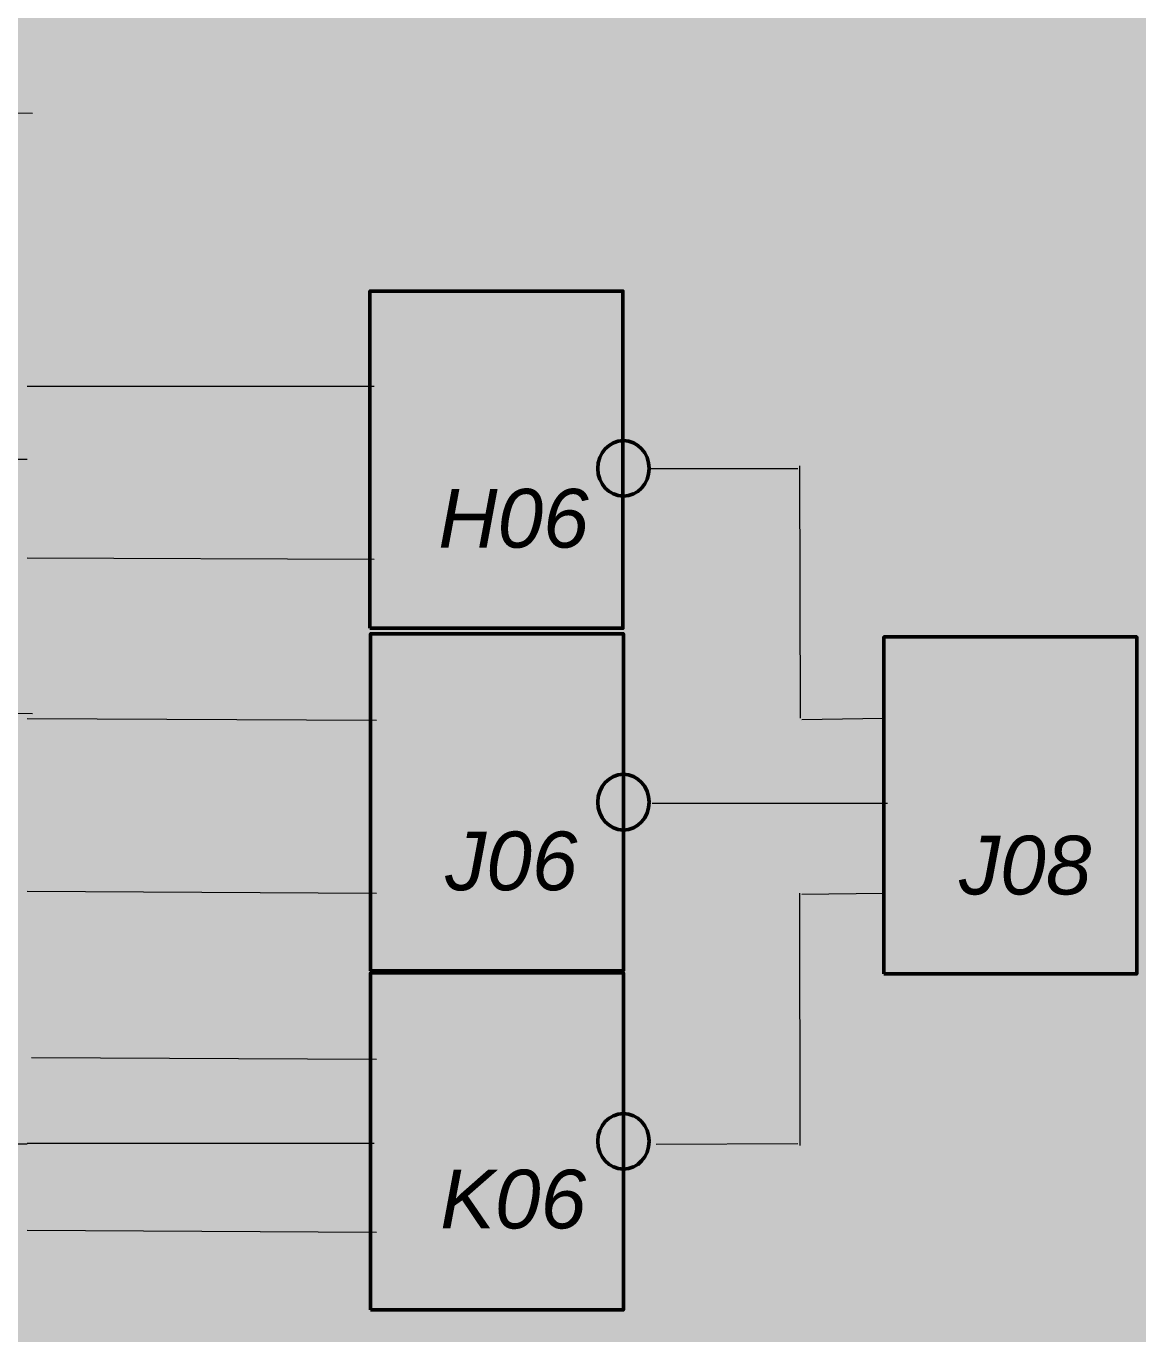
# Model space of a CAD drawing. Header units: millimetres. Extents: x 0 to 209, y 3 to 297.
# Drawn here: x 82.6 to 148, y 66.8 to 143.8 of the extents above; entities that cross this region are included whole.
import ezdxf

# ---------------------------------------------------------------- set-up
doc = ezdxf.new("R2010")
doc.units = ezdxf.units.MM
doc.header["$MEASUREMENT"] = 0
doc.layers.get('0').update_dxf_attribs({"linetype": 'CONTINUOUS'})
doc.styles.add('Arial$201', font='ariali.ttf', dxfattribs={"oblique": 15, "height": 6.046377})

msp = doc.modelspace()

# ---------------------------------------------------------------- hatches: boundary and pattern name
at = {"true_color": 0xffffff}
for points in [[(-0.131, 297.01), (-0.131, 2.547), (208.442, 2.547), (208.442, 297.01)], [(-0.131, 297.01), (-0.131, 2.547), (208.442, 2.547), (208.442, 297.01)], [(102.786, 128.183), (102.786, 108.351), (117.664, 108.351), (117.664, 128.183)], [(102.818, 108.023), (102.818, 88.191), (117.697, 88.191), (117.697, 108.023)], [(133.018, 107.842), (133.018, 88.01), (147.896, 88.01), (147.896, 107.842)], [(102.818, 88.076), (102.818, 68.244), (117.697, 68.244), (117.697, 88.076)]]:
    msp.add_hatch(color=0, dxfattribs=at).paths.add_polyline_path(points)
at = {"true_color": 0x000007}
h = msp.add_hatch(color=0, dxfattribs=at)
h.paths.add_polyline_path([(85.349, 123.721), (85.513, 124.459), (84.331, 124.459), (84.397, 124.804), (86.021, 126.608), (86.316, 126.608), (85.923, 124.771), (86.333, 124.771), (86.267, 124.459), (85.857, 124.459), (85.709, 123.721)])
h.paths.add_polyline_path([(85.578, 124.771), (85.824, 125.968), (84.742, 124.771)])
for points in [[(110.184, 122.704), (110.643, 124.886), (110.643, 124.886), (110.618, 124.867), (110.592, 124.849), (110.565, 124.831), (110.538, 124.813), (110.509, 124.796), (110.48, 124.778), (110.45, 124.761), (110.419, 124.744), (110.387, 124.728), (110.354, 124.711), (110.321, 124.695), (110.286, 124.679), (110.251, 124.663), (110.215, 124.647), (110.178, 124.632), (110.14, 124.617), (110.101, 124.603), (110.062, 124.588), (110.021, 124.574), (109.98, 124.56), (109.938, 124.547), (109.895, 124.534), (109.851, 124.521), (109.806, 124.509), (109.806, 124.509), (109.872, 124.837), (109.872, 124.837), (109.895, 124.845), (109.917, 124.854), (109.94, 124.863), (109.962, 124.872), (109.985, 124.882), (110.007, 124.892), (110.03, 124.902), (110.052, 124.913), (110.074, 124.923), (110.096, 124.935), (110.119, 124.946), (110.141, 124.958), (110.163, 124.97), (110.185, 124.982), (110.206, 124.994), (110.228, 125.007), (110.25, 125.02), (110.271, 125.033), (110.292, 125.046), (110.314, 125.06), (110.335, 125.073), (110.356, 125.087), (110.376, 125.101), (110.397, 125.115), (110.397, 125.115), (110.419, 125.13), (110.441, 125.144), (110.462, 125.158), (110.482, 125.172), (110.502, 125.185), (110.521, 125.199), (110.539, 125.212), (110.557, 125.225), (110.575, 125.238), (110.592, 125.25), (110.608, 125.263), (110.625, 125.275), (110.64, 125.288), (110.656, 125.3), (110.67, 125.312), (110.685, 125.323), (110.699, 125.335), (110.713, 125.346), (110.727, 125.357), (110.74, 125.368), (110.753, 125.379), (110.766, 125.39), (110.778, 125.4), (110.791, 125.411), (110.797, 125.417), (110.803, 125.423), (110.809, 125.43), (110.815, 125.437), (110.821, 125.444), (110.828, 125.451), (110.834, 125.458), (110.84, 125.465), (110.846, 125.473), (110.852, 125.481), (110.858, 125.489), (110.865, 125.497), (110.871, 125.505), (110.877, 125.514), (110.883, 125.522), (110.889, 125.531), (110.895, 125.54), (110.901, 125.549), (110.908, 125.558), (110.914, 125.568), (110.92, 125.578), (110.926, 125.587), (110.932, 125.597), (110.938, 125.608), (111.135, 125.608), (110.545, 122.704), (110.184, 122.704), (110.545, 122.704)], [(110.184, 102.56), (110.643, 104.742), (110.643, 104.742), (110.618, 104.722), (110.592, 104.702), (110.565, 104.683), (110.538, 104.664), (110.509, 104.646), (110.48, 104.628), (110.45, 104.61), (110.419, 104.593), (110.387, 104.577), (110.354, 104.56), (110.321, 104.544), (110.286, 104.529), (110.251, 104.514), (110.215, 104.499), (110.178, 104.484), (110.14, 104.47), (110.101, 104.456), (110.062, 104.442), (110.021, 104.429), (109.98, 104.416), (109.938, 104.403), (109.895, 104.39), (109.851, 104.377), (109.806, 104.365), (109.806, 104.365), (109.872, 104.693), (109.872, 104.693), (109.895, 104.701), (109.917, 104.71), (109.94, 104.719), (109.962, 104.728), (109.985, 104.738), (110.007, 104.748), (110.03, 104.758), (110.052, 104.768), (110.074, 104.779), (110.096, 104.79), (110.119, 104.801), (110.141, 104.812), (110.163, 104.823), (110.185, 104.835), (110.206, 104.846), (110.228, 104.858), (110.25, 104.87), (110.271, 104.882), (110.292, 104.894), (110.314, 104.906), (110.335, 104.918), (110.356, 104.931), (110.376, 104.943), (110.397, 104.955), (110.397, 104.955), (110.419, 104.97), (110.441, 104.984), (110.462, 104.998), (110.482, 105.013), (110.502, 105.027), (110.521, 105.041), (110.539, 105.055), (110.557, 105.069), (110.575, 105.083), (110.592, 105.096), (110.608, 105.11), (110.625, 105.123), (110.64, 105.137), (110.656, 105.15), (110.67, 105.163), (110.685, 105.175), (110.699, 105.188), (110.713, 105.2), (110.727, 105.212), (110.74, 105.223), (110.753, 105.235), (110.766, 105.246), (110.778, 105.257), (110.791, 105.267), (110.797, 105.273), (110.803, 105.28), (110.809, 105.286), (110.815, 105.293), (110.821, 105.3), (110.828, 105.307), (110.834, 105.314), (110.84, 105.321), (110.846, 105.328), (110.852, 105.336), (110.858, 105.343), (110.865, 105.351), (110.871, 105.359), (110.877, 105.367), (110.883, 105.374), (110.889, 105.382), (110.895, 105.39), (110.901, 105.398), (110.908, 105.407), (110.914, 105.415), (110.92, 105.423), (110.926, 105.431), (110.932, 105.439), (110.938, 105.447), (111.135, 105.447), (110.545, 102.56), (110.184, 102.56), (110.545, 102.56)], [(140.399, 102.298), (140.859, 104.48), (140.859, 104.48), (140.834, 104.461), (140.808, 104.443), (140.781, 104.425), (140.754, 104.407), (140.725, 104.39), (140.696, 104.372), (140.666, 104.355), (140.635, 104.339), (140.604, 104.322), (140.571, 104.306), (140.538, 104.29), (140.504, 104.275), (140.469, 104.259), (140.434, 104.245), (140.397, 104.23), (140.361, 104.216), (140.323, 104.202), (140.284, 104.189), (140.245, 104.176), (140.205, 104.164), (140.165, 104.152), (140.123, 104.14), (140.081, 104.129), (140.039, 104.119), (140.039, 104.119), (140.104, 104.43), (140.104, 104.43), (140.127, 104.441), (140.149, 104.451), (140.171, 104.461), (140.193, 104.472), (140.215, 104.482), (140.237, 104.492), (140.259, 104.503), (140.28, 104.514), (140.302, 104.524), (140.324, 104.535), (140.345, 104.546), (140.367, 104.558), (140.388, 104.569), (140.41, 104.58), (140.431, 104.592), (140.453, 104.604), (140.475, 104.616), (140.496, 104.629), (140.518, 104.641), (140.54, 104.654), (140.562, 104.668), (140.584, 104.681), (140.607, 104.695), (140.629, 104.709), (140.629, 104.709), (140.649, 104.724), (140.669, 104.738), (140.689, 104.752), (140.708, 104.765), (140.727, 104.779), (140.746, 104.792), (140.764, 104.806), (140.782, 104.819), (140.799, 104.832), (140.816, 104.844), (140.832, 104.857), (140.848, 104.869), (140.864, 104.881), (140.879, 104.893), (140.894, 104.905), (140.909, 104.917), (140.922, 104.929), (140.936, 104.94), (140.949, 104.951), (140.961, 104.962), (140.973, 104.973), (140.985, 104.984), (140.996, 104.994), (141.006, 105.005), (141.014, 105.013), (141.022, 105.021), (141.03, 105.028), (141.038, 105.036), (141.045, 105.044), (141.053, 105.051), (141.06, 105.059), (141.067, 105.066), (141.074, 105.074), (141.081, 105.082), (141.088, 105.089), (141.094, 105.097), (141.101, 105.105), (141.108, 105.112), (141.114, 105.12), (141.121, 105.128), (141.127, 105.137), (141.133, 105.145), (141.139, 105.154), (141.146, 105.163), (141.152, 105.172), (141.158, 105.182), (141.164, 105.191), (141.17, 105.201), (141.367, 105.201), (140.76, 102.298), (140.399, 102.298), (140.76, 102.298)], [(110.184, 82.663), (110.643, 84.828), (110.643, 84.828), (110.618, 84.81), (110.592, 84.791), (110.565, 84.773), (110.538, 84.756), (110.509, 84.738), (110.48, 84.721), (110.45, 84.704), (110.419, 84.687), (110.387, 84.671), (110.354, 84.654), (110.321, 84.638), (110.286, 84.623), (110.251, 84.608), (110.215, 84.593), (110.178, 84.578), (110.14, 84.564), (110.101, 84.551), (110.062, 84.537), (110.021, 84.524), (109.98, 84.512), (109.938, 84.5), (109.895, 84.489), (109.851, 84.478), (109.806, 84.467), (109.806, 84.467), (109.872, 84.779), (109.872, 84.779), (109.895, 84.789), (109.917, 84.799), (109.94, 84.81), (109.962, 84.82), (109.985, 84.83), (110.007, 84.841), (110.03, 84.851), (110.052, 84.862), (110.074, 84.873), (110.096, 84.884), (110.119, 84.895), (110.141, 84.906), (110.163, 84.917), (110.185, 84.929), (110.206, 84.941), (110.228, 84.953), (110.25, 84.965), (110.271, 84.977), (110.292, 84.99), (110.314, 85.003), (110.335, 85.016), (110.356, 85.03), (110.376, 85.043), (110.397, 85.058), (110.397, 85.058), (110.419, 85.072), (110.441, 85.086), (110.462, 85.1), (110.482, 85.114), (110.502, 85.127), (110.521, 85.141), (110.539, 85.154), (110.557, 85.168), (110.575, 85.181), (110.592, 85.194), (110.608, 85.207), (110.625, 85.22), (110.64, 85.232), (110.656, 85.245), (110.67, 85.258), (110.685, 85.27), (110.699, 85.283), (110.713, 85.295), (110.727, 85.308), (110.74, 85.32), (110.753, 85.332), (110.766, 85.345), (110.778, 85.357), (110.791, 85.369), (110.797, 85.376), (110.803, 85.382), (110.809, 85.388), (110.815, 85.395), (110.821, 85.402), (110.828, 85.409), (110.834, 85.416), (110.84, 85.423), (110.846, 85.431), (110.852, 85.438), (110.858, 85.446), (110.865, 85.453), (110.871, 85.461), (110.877, 85.469), (110.883, 85.477), (110.889, 85.485), (110.895, 85.493), (110.901, 85.501), (110.908, 85.509), (110.914, 85.517), (110.92, 85.525), (110.926, 85.533), (110.932, 85.542), (110.938, 85.55), (111.135, 85.55), (110.545, 82.663), (110.184, 82.663), (110.545, 82.663)], [(83.889, 73.591), (84.348, 75.773), (84.348, 75.773), (84.323, 75.753), (84.297, 75.733), (84.27, 75.714), (84.243, 75.695), (84.214, 75.677), (84.185, 75.659), (84.155, 75.641), (84.124, 75.624), (84.092, 75.608), (84.059, 75.591), (84.026, 75.575), (83.991, 75.56), (83.956, 75.545), (83.92, 75.53), (83.883, 75.515), (83.845, 75.501), (83.806, 75.487), (83.767, 75.473), (83.726, 75.46), (83.685, 75.447), (83.643, 75.434), (83.6, 75.421), (83.556, 75.408), (83.511, 75.396), (83.511, 75.396), (83.593, 75.724), (83.593, 75.724), (83.614, 75.732), (83.635, 75.741), (83.656, 75.75), (83.677, 75.759), (83.698, 75.769), (83.719, 75.779), (83.741, 75.789), (83.762, 75.8), (83.784, 75.811), (83.806, 75.822), (83.828, 75.833), (83.85, 75.845), (83.872, 75.857), (83.894, 75.869), (83.916, 75.881), (83.938, 75.894), (83.961, 75.907), (83.983, 75.92), (84.006, 75.933), (84.028, 75.947), (84.051, 75.961), (84.073, 75.974), (84.096, 75.988), (84.118, 76.003), (84.118, 76.003), (84.139, 76.017), (84.159, 76.031), (84.178, 76.045), (84.197, 76.059), (84.216, 76.072), (84.235, 76.086), (84.253, 76.099), (84.271, 76.112), (84.288, 76.125), (84.305, 76.138), (84.322, 76.15), (84.338, 76.163), (84.353, 76.175), (84.369, 76.187), (84.383, 76.199), (84.398, 76.211), (84.412, 76.222), (84.425, 76.233), (84.438, 76.245), (84.45, 76.256), (84.462, 76.267), (84.474, 76.277), (84.485, 76.288), (84.496, 76.298), (84.502, 76.304), (84.508, 76.311), (84.514, 76.317), (84.52, 76.324), (84.526, 76.331), (84.532, 76.338), (84.539, 76.345), (84.545, 76.352), (84.551, 76.359), (84.557, 76.367), (84.563, 76.374), (84.569, 76.382), (84.575, 76.39), (84.582, 76.398), (84.588, 76.406), (84.594, 76.413), (84.6, 76.421), (84.606, 76.43), (84.612, 76.438), (84.619, 76.446), (84.625, 76.454), (84.631, 76.462), (84.637, 76.47), (84.643, 76.478), (84.856, 76.478), (84.249, 73.591), (83.889, 73.591), (84.249, 73.591)], [(85.841, 73.591), (86.284, 75.773), (86.284, 75.773), (86.259, 75.753), (86.233, 75.733), (86.207, 75.714), (86.179, 75.695), (86.152, 75.677), (86.123, 75.659), (86.094, 75.641), (86.064, 75.624), (86.033, 75.608), (86.001, 75.591), (85.968, 75.575), (85.935, 75.56), (85.901, 75.545), (85.866, 75.53), (85.83, 75.515), (85.793, 75.501), (85.755, 75.487), (85.716, 75.473), (85.676, 75.46), (85.636, 75.447), (85.594, 75.434), (85.552, 75.421), (85.508, 75.408), (85.463, 75.396), (85.463, 75.396), (85.529, 75.724), (85.529, 75.724), (85.551, 75.732), (85.574, 75.741), (85.596, 75.75), (85.618, 75.759), (85.64, 75.769), (85.662, 75.779), (85.683, 75.789), (85.705, 75.8), (85.727, 75.811), (85.748, 75.822), (85.77, 75.833), (85.791, 75.845), (85.813, 75.857), (85.835, 75.869), (85.856, 75.881), (85.878, 75.894), (85.899, 75.907), (85.921, 75.92), (85.943, 75.933), (85.965, 75.947), (85.987, 75.961), (86.009, 75.974), (86.031, 75.988), (86.054, 76.003), (86.054, 76.003), (86.074, 76.017), (86.094, 76.031), (86.114, 76.045), (86.133, 76.059), (86.152, 76.072), (86.171, 76.086), (86.189, 76.099), (86.207, 76.112), (86.225, 76.125), (86.242, 76.138), (86.259, 76.15), (86.275, 76.163), (86.292, 76.175), (86.307, 76.187), (86.323, 76.199), (86.338, 76.211), (86.353, 76.222), (86.368, 76.233), (86.382, 76.245), (86.396, 76.256), (86.409, 76.267), (86.422, 76.277), (86.435, 76.288), (86.448, 76.298), (86.454, 76.304), (86.46, 76.311), (86.466, 76.317), (86.472, 76.324), (86.478, 76.331), (86.484, 76.338), (86.491, 76.345), (86.497, 76.352), (86.503, 76.359), (86.509, 76.367), (86.515, 76.374), (86.521, 76.382), (86.528, 76.39), (86.534, 76.398), (86.54, 76.406), (86.546, 76.413), (86.552, 76.421), (86.558, 76.43), (86.564, 76.438), (86.571, 76.446), (86.577, 76.454), (86.583, 76.462), (86.589, 76.47), (86.595, 76.478), (86.792, 76.478), (86.185, 73.591), (85.841, 73.591), (86.185, 73.591)]]:
    msp.add_hatch(color=0, dxfattribs=at).paths.add_polyline_path(points)
at = {"true_color": 0xffffff}
h = msp.add_hatch(color=0, dxfattribs=at)
edge = h.paths.add_edge_path()
edge.add_spline(control_points=[(116.188, 117.75), (116.188, 116.848), (116.86, 116.126), (117.697, 116.126), (117.697, 116.126), (118.533, 116.126), (119.206, 116.848), (119.206, 117.75), (119.206, 117.75), (119.206, 118.652), (118.533, 119.391), (117.697, 119.391), (117.697, 119.391), (116.86, 119.391), (116.188, 118.652), (116.188, 117.75)], knot_values=[0, 0, 0, 0, 0.0625, 0.0625, 0.0625, 0.0625, 0.125, 0.125, 0.125, 0.125, 0.1875, 0.1875, 0.1875, 0.1875, 1, 1, 1, 1], degree=3, periodic=0)
at = {"true_color": 0x000007}
h = msp.add_hatch(color=0, dxfattribs=at)
edge = h.paths.add_edge_path()
edge.add_spline(control_points=[(85.053, 114.716), (84.955, 114.781), (84.873, 114.863), (84.807, 114.945), (84.807, 114.945), (84.758, 115.044), (84.725, 115.142), (84.725, 115.24), (84.725, 115.24), (84.725, 115.421), (84.791, 115.585), (84.922, 115.733), (84.922, 115.733), (85.086, 115.929), (85.316, 116.028), (85.611, 116.028), (85.611, 116.028), (85.857, 116.028), (86.054, 115.962), (86.202, 115.831), (86.202, 115.831), (86.349, 115.7), (86.415, 115.519), (86.415, 115.322), (86.415, 115.322), (86.415, 115.191), (86.382, 115.06), (86.3, 114.945), (86.3, 114.945), (86.218, 114.83), (86.103, 114.748), (85.939, 114.683), (85.939, 114.683), (86.054, 114.601), (86.136, 114.535), (86.185, 114.453), (86.185, 114.453), (86.251, 114.338), (86.284, 114.223), (86.284, 114.076), (86.284, 114.076), (86.284, 113.813), (86.185, 113.584), (86.005, 113.387), (86.005, 113.387), (85.824, 113.19), (85.578, 113.092), (85.267, 113.092), (85.267, 113.092), (85.037, 113.092), (84.824, 113.157), (84.676, 113.305), (84.676, 113.305), (84.528, 113.452), (84.446, 113.649), (84.446, 113.863), (84.446, 113.863), (84.446, 114.076), (84.496, 114.256), (84.61, 114.42), (84.61, 114.42), (84.725, 114.568), (84.873, 114.666), (85.053, 114.716)], knot_values=[0, 0, 0, 0, 0.015625, 0.015625, 0.015625, 0.015625, 0.03125, 0.03125, 0.03125, 0.03125, 0.046875, 0.046875, 0.046875, 0.046875, 0.0625, 0.0625, 0.0625, 0.0625, 0.078125, 0.078125, 0.078125, 0.078125, 0.09375, 0.09375, 0.09375, 0.09375, 0.109375, 0.109375, 0.109375, 0.109375, 0.125, 0.125, 0.125, 0.125, 0.140625, 0.140625, 0.140625, 0.140625, 0.15625, 0.15625, 0.15625, 0.15625, 0.171875, 0.171875, 0.171875, 0.171875, 0.1875, 0.1875, 0.1875, 0.1875, 0.203125, 0.203125, 0.203125, 0.203125, 0.21875, 0.21875, 0.21875, 0.21875, 0.234375, 0.234375, 0.234375, 0.234375, 1, 1, 1, 1], degree=3, periodic=0)
edge = h.paths.add_edge_path()
edge.add_spline(control_points=[(85.086, 115.224), (85.086, 115.109), (85.119, 115.011), (85.201, 114.929), (85.201, 114.929), (85.283, 114.863), (85.398, 114.814), (85.529, 114.814), (85.529, 114.814), (85.693, 114.814), (85.824, 114.863), (85.923, 114.962), (85.923, 114.962), (86.021, 115.06), (86.087, 115.191), (86.087, 115.339), (86.087, 115.339), (86.087, 115.454), (86.037, 115.552), (85.955, 115.634), (85.955, 115.634), (85.873, 115.716), (85.775, 115.749), (85.627, 115.749), (85.627, 115.749), (85.529, 115.749), (85.431, 115.716), (85.349, 115.667), (85.349, 115.667), (85.25, 115.618), (85.184, 115.552), (85.152, 115.47), (85.152, 115.47), (85.102, 115.388), (85.086, 115.306), (85.086, 115.224)], knot_values=[0, 0, 0, 0, 0.027778, 0.027778, 0.027778, 0.027778, 0.055556, 0.055556, 0.055556, 0.055556, 0.083333, 0.083333, 0.083333, 0.083333, 0.111111, 0.111111, 0.111111, 0.111111, 0.138889, 0.138889, 0.138889, 0.138889, 0.166667, 0.166667, 0.166667, 0.166667, 0.194444, 0.194444, 0.194444, 0.194444, 0.222222, 0.222222, 0.222222, 0.222222, 1, 1, 1, 1], degree=3, periodic=0)
edge = h.paths.add_edge_path()
edge.add_spline(control_points=[(84.807, 113.846), (84.807, 113.764), (84.824, 113.682), (84.856, 113.616), (84.856, 113.616), (84.906, 113.534), (84.955, 113.485), (85.037, 113.436), (85.037, 113.436), (85.119, 113.387), (85.201, 113.37), (85.316, 113.37), (85.316, 113.37), (85.496, 113.37), (85.66, 113.452), (85.775, 113.649), (85.775, 113.649), (85.873, 113.781), (85.923, 113.928), (85.923, 114.092), (85.923, 114.092), (85.923, 114.24), (85.873, 114.338), (85.791, 114.437), (85.791, 114.437), (85.709, 114.519), (85.595, 114.551), (85.447, 114.551), (85.447, 114.551), (85.267, 114.551), (85.119, 114.486), (84.988, 114.355), (84.988, 114.355), (84.873, 114.223), (84.807, 114.059), (84.807, 113.846)], knot_values=[0, 0, 0, 0, 0.027778, 0.027778, 0.027778, 0.027778, 0.055556, 0.055556, 0.055556, 0.055556, 0.083333, 0.083333, 0.083333, 0.083333, 0.111111, 0.111111, 0.111111, 0.111111, 0.138889, 0.138889, 0.138889, 0.138889, 0.166667, 0.166667, 0.166667, 0.166667, 0.194444, 0.194444, 0.194444, 0.194444, 0.222222, 0.222222, 0.222222, 0.222222, 1, 1, 1, 1], degree=3, periodic=0)
h = msp.add_hatch(color=0, dxfattribs=at)
h.paths.add_polyline_path([(85.349, 104.07), (85.513, 104.808), (84.331, 104.808), (84.397, 105.152), (86.021, 106.957), (86.316, 106.957), (85.923, 105.119), (86.333, 105.119), (86.267, 104.808), (85.857, 104.808), (85.709, 104.07)])
h.paths.add_polyline_path([(85.578, 105.119), (85.824, 106.317), (84.742, 105.119)])
at = {"true_color": 0xffffff}
h = msp.add_hatch(color=0, dxfattribs=at)
edge = h.paths.add_edge_path()
edge.add_spline(control_points=[(116.188, 98.115), (116.188, 97.213), (116.86, 96.475), (117.697, 96.475), (117.697, 96.475), (118.533, 96.475), (119.206, 97.213), (119.206, 98.115), (119.206, 98.115), (119.206, 99.017), (118.533, 99.755), (117.697, 99.755), (117.697, 99.755), (116.86, 99.755), (116.188, 99.017), (116.188, 98.115)], knot_values=[0, 0, 0, 0, 0.0625, 0.0625, 0.0625, 0.0625, 0.125, 0.125, 0.125, 0.125, 0.1875, 0.1875, 0.1875, 0.1875, 1, 1, 1, 1], degree=3, periodic=0)
at = {"true_color": 0x000007}
h = msp.add_hatch(color=0, dxfattribs=at)
h.paths.add_polyline_path([(83.987, 93.489), (84.446, 95.671), (84.446, 95.671), (84.421, 95.651), (84.395, 95.631), (84.369, 95.612), (84.341, 95.593), (84.313, 95.574), (84.284, 95.556), (84.254, 95.539), (84.223, 95.522), (84.191, 95.505), (84.159, 95.489), (84.126, 95.473), (84.092, 95.458), (84.057, 95.442), (84.021, 95.427), (83.985, 95.413), (83.948, 95.399), (83.91, 95.385), (83.872, 95.371), (83.833, 95.357), (83.793, 95.344), (83.752, 95.331), (83.711, 95.318), (83.669, 95.306), (83.626, 95.294), (83.626, 95.294), (83.692, 95.622), (83.692, 95.622), (83.714, 95.63), (83.737, 95.639), (83.759, 95.648), (83.781, 95.657), (83.803, 95.667), (83.825, 95.677), (83.846, 95.687), (83.868, 95.698), (83.89, 95.708), (83.911, 95.72), (83.933, 95.731), (83.954, 95.743), (83.976, 95.754), (83.997, 95.767), (84.019, 95.779), (84.04, 95.792), (84.062, 95.805), (84.084, 95.818), (84.106, 95.831), (84.128, 95.844), (84.15, 95.858), (84.172, 95.872), (84.194, 95.886), (84.217, 95.9), (84.217, 95.9), (84.237, 95.915), (84.257, 95.929), (84.277, 95.943), (84.296, 95.957), (84.315, 95.97), (84.333, 95.984), (84.351, 95.997), (84.369, 96.01), (84.387, 96.023), (84.403, 96.035), (84.42, 96.048), (84.436, 96.06), (84.452, 96.073), (84.467, 96.085), (84.482, 96.097), (84.496, 96.108), (84.51, 96.12), (84.523, 96.131), (84.536, 96.142), (84.549, 96.153), (84.561, 96.164), (84.572, 96.175), (84.583, 96.185), (84.594, 96.196), (84.602, 96.202), (84.61, 96.208), (84.618, 96.215), (84.625, 96.222), (84.633, 96.229), (84.64, 96.236), (84.648, 96.243), (84.655, 96.25), (84.662, 96.258), (84.669, 96.266), (84.675, 96.274), (84.682, 96.282), (84.689, 96.29), (84.695, 96.299), (84.702, 96.307), (84.708, 96.316), (84.715, 96.325), (84.721, 96.334), (84.727, 96.343), (84.733, 96.353), (84.74, 96.363), (84.746, 96.372), (84.752, 96.382), (84.758, 96.393), (84.955, 96.393), (84.348, 93.489), (83.987, 93.489), (84.348, 93.489)])
h.paths.add_polyline_path([(87.858, 93.489), (87.858, 93.489), (87.862, 93.51), (87.867, 93.53), (87.871, 93.55), (87.876, 93.57), (87.881, 93.589), (87.886, 93.609), (87.891, 93.628), (87.897, 93.647), (87.902, 93.666), (87.908, 93.684), (87.914, 93.703), (87.92, 93.721), (87.926, 93.739), (87.932, 93.756), (87.939, 93.773), (87.946, 93.79), (87.953, 93.807), (87.96, 93.824), (87.967, 93.84), (87.974, 93.856), (87.982, 93.871), (87.99, 93.886), (87.998, 93.901), (88.006, 93.916), (88.006, 93.916), (88.014, 93.93), (88.023, 93.944), (88.031, 93.959), (88.04, 93.973), (88.049, 93.987), (88.058, 94.001), (88.068, 94.016), (88.078, 94.03), (88.088, 94.044), (88.098, 94.058), (88.108, 94.072), (88.119, 94.086), (88.13, 94.1), (88.141, 94.113), (88.152, 94.127), (88.164, 94.14), (88.176, 94.154), (88.188, 94.167), (88.201, 94.18), (88.214, 94.193), (88.227, 94.206), (88.24, 94.219), (88.254, 94.231), (88.268, 94.244), (88.281, 94.258), (88.295, 94.273), (88.311, 94.289), (88.327, 94.305), (88.345, 94.322), (88.363, 94.34), (88.383, 94.358), (88.404, 94.376), (88.427, 94.395), (88.45, 94.415), (88.475, 94.436), (88.5, 94.457), (88.527, 94.479), (88.555, 94.501), (88.583, 94.525), (88.613, 94.549), (88.645, 94.573), (88.677, 94.599), (88.71, 94.625), (88.744, 94.652), (88.779, 94.68), (88.816, 94.709), (88.853, 94.738), (88.892, 94.769), (88.914, 94.787), (88.936, 94.805), (88.957, 94.822), (88.978, 94.84), (88.998, 94.856), (89.018, 94.873), (89.037, 94.889), (89.055, 94.905), (89.073, 94.92), (89.09, 94.935), (89.107, 94.949), (89.123, 94.963), (89.139, 94.977), (89.154, 94.99), (89.168, 95.003), (89.182, 95.015), (89.195, 95.027), (89.208, 95.039), (89.22, 95.049), (89.231, 95.06), (89.241, 95.07), (89.251, 95.079), (89.26, 95.088), (89.269, 95.097), (89.281, 95.111), (89.293, 95.125), (89.304, 95.139), (89.316, 95.153), (89.326, 95.166), (89.337, 95.18), (89.347, 95.193), (89.357, 95.207), (89.367, 95.22), (89.376, 95.233), (89.385, 95.246), (89.394, 95.259), (89.403, 95.271), (89.411, 95.284), (89.419, 95.297), (89.427, 95.309), (89.435, 95.322), (89.442, 95.334), (89.449, 95.347), (89.456, 95.359), (89.463, 95.371), (89.47, 95.384), (89.476, 95.396), (89.482, 95.408), (89.486, 95.417), (89.49, 95.425), (89.494, 95.433), (89.497, 95.441), (89.501, 95.45), (89.504, 95.458), (89.507, 95.466), (89.51, 95.475), (89.512, 95.483), (89.515, 95.492), (89.517, 95.5), (89.519, 95.509), (89.521, 95.518), (89.523, 95.526), (89.525, 95.535), (89.526, 95.544), (89.527, 95.554), (89.528, 95.563), (89.529, 95.572), (89.53, 95.582), (89.531, 95.592), (89.531, 95.601), (89.531, 95.611), (89.531, 95.622), (89.531, 95.638), (89.53, 95.654), (89.529, 95.67), (89.527, 95.686), (89.525, 95.701), (89.522, 95.717), (89.519, 95.732), (89.515, 95.747), (89.511, 95.762), (89.506, 95.777), (89.5, 95.792), (89.495, 95.806), (89.488, 95.82), (89.481, 95.835), (89.474, 95.848), (89.466, 95.862), (89.457, 95.876), (89.448, 95.889), (89.439, 95.902), (89.429, 95.916), (89.418, 95.928), (89.407, 95.941), (89.396, 95.954), (89.384, 95.966), (89.371, 95.976), (89.359, 95.986), (89.346, 95.995), (89.333, 96.004), (89.32, 96.013), (89.307, 96.021), (89.294, 96.029), (89.28, 96.037), (89.266, 96.044), (89.252, 96.05), (89.238, 96.057), (89.224, 96.062), (89.209, 96.068), (89.195, 96.073), (89.18, 96.077), (89.165, 96.082), (89.15, 96.085), (89.135, 96.088), (89.119, 96.091), (89.104, 96.093), (89.088, 96.095), (89.072, 96.096), (89.056, 96.097), (89.039, 96.097), (89.023, 96.097), (89.007, 96.096), (88.991, 96.095), (88.975, 96.093), (88.959, 96.091), (88.944, 96.088), (88.928, 96.085), (88.913, 96.082), (88.898, 96.077), (88.883, 96.073), (88.868, 96.068), (88.853, 96.062), (88.838, 96.057), (88.823, 96.05), (88.809, 96.044), (88.794, 96.037), (88.779, 96.029), (88.765, 96.021), (88.75, 96.013), (88.736, 96.004), (88.722, 95.995), (88.707, 95.986), (88.693, 95.976), (88.678, 95.966), (88.666, 95.954), (88.655, 95.94), (88.643, 95.927), (88.632, 95.913), (88.621, 95.898), (88.611, 95.883), (88.6, 95.867), (88.59, 95.851), (88.581, 95.834), (88.571, 95.816), (88.562, 95.798), (88.553, 95.779), (88.545, 95.76), (88.536, 95.74), (88.528, 95.72), (88.521, 95.699), (88.513, 95.677), (88.505, 95.655), (88.498, 95.632), (88.491, 95.608), (88.484, 95.584), (88.478, 95.559), (88.471, 95.533), (88.465, 95.507), (88.121, 95.556), (88.121, 95.556), (88.125, 95.588), (88.13, 95.62), (88.136, 95.651), (88.143, 95.682), (88.15, 95.712), (88.158, 95.741), (88.166, 95.769), (88.175, 95.797), (88.185, 95.824), (88.196, 95.851), (88.207, 95.877), (88.219, 95.903), (88.232, 95.927), (88.245, 95.952), (88.259, 95.975), (88.274, 95.998), (88.289, 96.021), (88.305, 96.043), (88.322, 96.064), (88.339, 96.085), (88.358, 96.105), (88.376, 96.125), (88.396, 96.144), (88.416, 96.163), (88.437, 96.181), (88.458, 96.198), (88.48, 96.215), (88.502, 96.231), (88.525, 96.247), (88.548, 96.261), (88.572, 96.275), (88.596, 96.288), (88.62, 96.3), (88.646, 96.312), (88.671, 96.323), (88.697, 96.333), (88.723, 96.342), (88.75, 96.351), (88.777, 96.359), (88.805, 96.366), (88.833, 96.372), (88.861, 96.377), (88.89, 96.382), (88.919, 96.386), (88.949, 96.389), (88.979, 96.391), (89.009, 96.392), (89.039, 96.393), (89.06, 96.392), (89.08, 96.392), (89.1, 96.39), (89.12, 96.389), (89.14, 96.386), (89.159, 96.384), (89.179, 96.381), (89.198, 96.377), (89.217, 96.374), (89.236, 96.369), (89.255, 96.365), (89.273, 96.36), (89.291, 96.354), (89.31, 96.349), (89.328, 96.343), (89.346, 96.337), (89.363, 96.33), (89.381, 96.323), (89.398, 96.316), (89.415, 96.309), (89.432, 96.302), (89.449, 96.294), (89.466, 96.286), (89.482, 96.278), (89.482, 96.278), (89.498, 96.269), (89.514, 96.261), (89.53, 96.252), (89.545, 96.242), (89.56, 96.233), (89.575, 96.223), (89.589, 96.212), (89.603, 96.202), (89.616, 96.191), (89.629, 96.18), (89.642, 96.168), (89.654, 96.157), (89.667, 96.145), (89.678, 96.133), (89.69, 96.12), (89.701, 96.108), (89.712, 96.095), (89.722, 96.082), (89.732, 96.068), (89.742, 96.055), (89.751, 96.041), (89.76, 96.027), (89.769, 96.013), (89.778, 95.999), (89.786, 95.983), (89.793, 95.966), (89.801, 95.95), (89.808, 95.934), (89.814, 95.919), (89.821, 95.903), (89.827, 95.887), (89.832, 95.872), (89.838, 95.856), (89.842, 95.841), (89.847, 95.826), (89.851, 95.81), (89.855, 95.795), (89.859, 95.779), (89.862, 95.764), (89.865, 95.749), (89.868, 95.733), (89.87, 95.717), (89.872, 95.702), (89.873, 95.686), (89.874, 95.67), (89.875, 95.654), (89.876, 95.638), (89.876, 95.622), (89.876, 95.597), (89.875, 95.573), (89.873, 95.549), (89.87, 95.524), (89.867, 95.501), (89.864, 95.477), (89.859, 95.453), (89.854, 95.43), (89.848, 95.406), (89.842, 95.383), (89.835, 95.36), (89.827, 95.337), (89.818, 95.314), (89.809, 95.291), (89.799, 95.268), (89.788, 95.245), (89.777, 95.222), (89.765, 95.199), (89.753, 95.177), (89.739, 95.154), (89.725, 95.132), (89.711, 95.109), (89.695, 95.086), (89.679, 95.064), (89.679, 95.064), (89.668, 95.049), (89.655, 95.033), (89.641, 95.016), (89.624, 94.998), (89.606, 94.979), (89.587, 94.959), (89.565, 94.938), (89.542, 94.916), (89.518, 94.892), (89.491, 94.868), (89.463, 94.842), (89.433, 94.816), (89.401, 94.788), (89.368, 94.759), (89.333, 94.729), (89.296, 94.698), (89.258, 94.666), (89.218, 94.633), (89.176, 94.598), (89.132, 94.562), (89.087, 94.525), (89.04, 94.487), (88.991, 94.448), (88.941, 94.408), (88.941, 94.408), (88.919, 94.391), (88.897, 94.375), (88.876, 94.359), (88.855, 94.343), (88.835, 94.328), (88.815, 94.312), (88.796, 94.297), (88.777, 94.282), (88.759, 94.267), (88.741, 94.252), (88.724, 94.238), (88.707, 94.223), (88.691, 94.209), (88.675, 94.195), (88.66, 94.181), (88.646, 94.167), (88.632, 94.154), (88.618, 94.14), (88.605, 94.127), (88.592, 94.114), (88.58, 94.101), (88.569, 94.088), (88.558, 94.076), (88.547, 94.063), (88.547, 94.063), (88.537, 94.053), (88.527, 94.043), (88.517, 94.032), (88.508, 94.022), (88.498, 94.012), (88.489, 94.002), (88.48, 93.991), (88.471, 93.981), (88.462, 93.971), (88.453, 93.961), (88.445, 93.95), (88.437, 93.94), (88.428, 93.93), (88.42, 93.92), (88.413, 93.909), (88.405, 93.899), (88.398, 93.889), (88.39, 93.879), (88.383, 93.868), (88.376, 93.858), (88.37, 93.848), (88.363, 93.838), (88.357, 93.827), (88.35, 93.817), (88.35, 93.817), (89.646, 93.817), (89.564, 93.489)])
h.paths.add_polyline_path([(87.858, 93.489), (89.564, 93.489)])
h = msp.add_hatch(color=0, dxfattribs=at)
h.paths.add_polyline_path([(84.135, 84.418), (84.135, 84.418), (84.139, 84.44), (84.143, 84.462), (84.148, 84.483), (84.152, 84.504), (84.157, 84.525), (84.162, 84.544), (84.168, 84.564), (84.173, 84.583), (84.178, 84.602), (84.184, 84.62), (84.19, 84.638), (84.196, 84.656), (84.202, 84.673), (84.209, 84.69), (84.215, 84.707), (84.222, 84.723), (84.229, 84.739), (84.236, 84.755), (84.243, 84.77), (84.251, 84.785), (84.258, 84.8), (84.266, 84.815), (84.274, 84.83), (84.282, 84.844), (84.282, 84.844), (84.291, 84.861), (84.299, 84.877), (84.308, 84.892), (84.317, 84.907), (84.326, 84.923), (84.335, 84.937), (84.344, 84.952), (84.354, 84.966), (84.364, 84.981), (84.374, 84.995), (84.384, 85.009), (84.395, 85.023), (84.406, 85.037), (84.417, 85.05), (84.429, 85.064), (84.44, 85.078), (84.452, 85.091), (84.465, 85.105), (84.477, 85.119), (84.49, 85.133), (84.503, 85.146), (84.517, 85.16), (84.531, 85.175), (84.545, 85.189), (84.558, 85.202), (84.572, 85.215), (84.587, 85.23), (84.603, 85.245), (84.621, 85.261), (84.64, 85.278), (84.66, 85.295), (84.681, 85.314), (84.703, 85.333), (84.726, 85.353), (84.751, 85.374), (84.776, 85.396), (84.803, 85.418), (84.831, 85.442), (84.86, 85.465), (84.89, 85.49), (84.921, 85.516), (84.953, 85.542), (84.986, 85.569), (85.021, 85.596), (85.056, 85.625), (85.092, 85.654), (85.13, 85.683), (85.168, 85.714), (85.19, 85.732), (85.212, 85.75), (85.233, 85.767), (85.254, 85.784), (85.274, 85.8), (85.294, 85.816), (85.313, 85.831), (85.332, 85.846), (85.349, 85.861), (85.367, 85.875), (85.384, 85.889), (85.4, 85.902), (85.415, 85.916), (85.43, 85.928), (85.445, 85.941), (85.458, 85.953), (85.472, 85.965), (85.484, 85.977), (85.496, 85.988), (85.507, 85.999), (85.518, 86.01), (85.528, 86.021), (85.537, 86.031), (85.545, 86.042), (85.558, 86.054), (85.569, 86.066), (85.581, 86.079), (85.592, 86.091), (85.603, 86.103), (85.613, 86.116), (85.624, 86.128), (85.633, 86.14), (85.643, 86.153), (85.652, 86.165), (85.662, 86.177), (85.67, 86.189), (85.679, 86.202), (85.687, 86.214), (85.695, 86.226), (85.703, 86.239), (85.711, 86.251), (85.718, 86.263), (85.726, 86.276), (85.733, 86.288), (85.739, 86.3), (85.746, 86.312), (85.752, 86.325), (85.759, 86.337), (85.763, 86.345), (85.766, 86.354), (85.77, 86.362), (85.774, 86.37), (85.777, 86.378), (85.78, 86.387), (85.783, 86.395), (85.786, 86.403), (85.789, 86.412), (85.791, 86.42), (85.793, 86.429), (85.796, 86.438), (85.797, 86.446), (85.799, 86.455), (85.801, 86.464), (85.802, 86.473), (85.804, 86.482), (85.805, 86.492), (85.806, 86.501), (85.806, 86.511), (85.807, 86.52), (85.807, 86.53), (85.808, 86.54), (85.808, 86.55), (85.808, 86.567), (85.807, 86.583), (85.806, 86.599), (85.804, 86.615), (85.801, 86.63), (85.799, 86.646), (85.795, 86.661), (85.791, 86.676), (85.787, 86.691), (85.782, 86.706), (85.777, 86.72), (85.771, 86.735), (85.765, 86.749), (85.758, 86.763), (85.75, 86.777), (85.742, 86.791), (85.734, 86.805), (85.725, 86.818), (85.715, 86.831), (85.705, 86.844), (85.695, 86.857), (85.684, 86.87), (85.672, 86.882), (85.66, 86.895), (85.65, 86.907), (85.639, 86.918), (85.628, 86.929), (85.616, 86.939), (85.605, 86.948), (85.593, 86.957), (85.58, 86.965), (85.567, 86.973), (85.554, 86.98), (85.541, 86.986), (85.527, 86.992), (85.513, 86.997), (85.498, 87.002), (85.483, 87.007), (85.468, 87.01), (85.452, 87.014), (85.437, 87.017), (85.42, 87.019), (85.404, 87.021), (85.387, 87.023), (85.37, 87.024), (85.352, 87.025), (85.334, 87.026), (85.316, 87.026), (85.299, 87.026), (85.283, 87.025), (85.267, 87.024), (85.251, 87.022), (85.236, 87.02), (85.22, 87.017), (85.205, 87.014), (85.19, 87.01), (85.175, 87.006), (85.16, 87.002), (85.146, 86.997), (85.131, 86.991), (85.117, 86.985), (85.103, 86.979), (85.089, 86.972), (85.075, 86.965), (85.062, 86.958), (85.048, 86.95), (85.035, 86.942), (85.022, 86.933), (85.009, 86.924), (84.996, 86.915), (84.984, 86.905), (84.971, 86.895), (84.957, 86.882), (84.944, 86.869), (84.93, 86.856), (84.918, 86.841), (84.906, 86.827), (84.894, 86.812), (84.883, 86.796), (84.872, 86.779), (84.861, 86.762), (84.851, 86.745), (84.841, 86.727), (84.832, 86.708), (84.823, 86.689), (84.814, 86.669), (84.806, 86.649), (84.797, 86.628), (84.79, 86.606), (84.782, 86.583), (84.775, 86.56), (84.768, 86.537), (84.761, 86.512), (84.754, 86.487), (84.748, 86.462), (84.742, 86.436), (84.397, 86.485), (84.397, 86.485), (84.402, 86.517), (84.407, 86.549), (84.412, 86.58), (84.419, 86.611), (84.426, 86.64), (84.434, 86.67), (84.443, 86.698), (84.452, 86.726), (84.462, 86.753), (84.472, 86.78), (84.484, 86.806), (84.496, 86.831), (84.508, 86.856), (84.522, 86.88), (84.536, 86.904), (84.55, 86.927), (84.566, 86.95), (84.582, 86.971), (84.598, 86.993), (84.616, 87.014), (84.634, 87.034), (84.653, 87.054), (84.672, 87.073), (84.692, 87.092), (84.713, 87.11), (84.734, 87.127), (84.756, 87.144), (84.778, 87.16), (84.801, 87.175), (84.824, 87.19), (84.848, 87.204), (84.872, 87.217), (84.897, 87.229), (84.922, 87.241), (84.947, 87.252), (84.973, 87.262), (85, 87.271), (85.026, 87.28), (85.054, 87.288), (85.081, 87.295), (85.109, 87.301), (85.138, 87.306), (85.166, 87.311), (85.195, 87.315), (85.225, 87.318), (85.255, 87.32), (85.285, 87.321), (85.316, 87.321), (85.336, 87.321), (85.356, 87.321), (85.376, 87.32), (85.396, 87.319), (85.416, 87.317), (85.436, 87.315), (85.455, 87.313), (85.474, 87.31), (85.493, 87.307), (85.512, 87.303), (85.531, 87.299), (85.549, 87.295), (85.568, 87.29), (85.586, 87.285), (85.604, 87.279), (85.622, 87.273), (85.64, 87.266), (85.657, 87.259), (85.674, 87.251), (85.692, 87.243), (85.709, 87.235), (85.725, 87.226), (85.742, 87.216), (85.759, 87.206), (85.759, 87.206), (85.775, 87.198), (85.791, 87.189), (85.806, 87.18), (85.821, 87.171), (85.836, 87.161), (85.851, 87.151), (85.865, 87.141), (85.879, 87.131), (85.892, 87.12), (85.906, 87.109), (85.918, 87.097), (85.931, 87.086), (85.943, 87.074), (85.955, 87.061), (85.966, 87.049), (85.977, 87.036), (85.988, 87.024), (85.999, 87.01), (86.009, 86.997), (86.018, 86.984), (86.028, 86.97), (86.037, 86.956), (86.046, 86.942), (86.054, 86.928), (86.062, 86.911), (86.07, 86.895), (86.077, 86.879), (86.084, 86.863), (86.091, 86.847), (86.097, 86.832), (86.103, 86.816), (86.109, 86.801), (86.114, 86.785), (86.119, 86.77), (86.123, 86.754), (86.128, 86.739), (86.132, 86.724), (86.135, 86.708), (86.138, 86.693), (86.141, 86.677), (86.144, 86.662), (86.146, 86.646), (86.148, 86.631), (86.15, 86.615), (86.151, 86.599), (86.152, 86.583), (86.152, 86.567), (86.152, 86.55), (86.152, 86.526), (86.151, 86.501), (86.149, 86.477), (86.147, 86.453), (86.144, 86.429), (86.14, 86.406), (86.136, 86.382), (86.13, 86.358), (86.125, 86.335), (86.118, 86.312), (86.111, 86.288), (86.103, 86.265), (86.095, 86.242), (86.085, 86.219), (86.075, 86.196), (86.065, 86.174), (86.054, 86.151), (86.042, 86.128), (86.029, 86.106), (86.016, 86.083), (86.002, 86.06), (85.987, 86.038), (85.972, 86.015), (85.955, 85.993), (85.955, 85.993), (85.944, 85.978), (85.932, 85.962), (85.917, 85.945), (85.901, 85.927), (85.883, 85.908), (85.863, 85.888), (85.842, 85.867), (85.819, 85.844), (85.794, 85.821), (85.768, 85.797), (85.739, 85.771), (85.709, 85.745), (85.678, 85.717), (85.644, 85.688), (85.609, 85.658), (85.573, 85.627), (85.534, 85.595), (85.494, 85.561), (85.452, 85.527), (85.409, 85.491), (85.363, 85.454), (85.316, 85.416), (85.268, 85.377), (85.217, 85.336), (85.217, 85.336), (85.195, 85.32), (85.173, 85.304), (85.152, 85.288), (85.131, 85.272), (85.111, 85.257), (85.091, 85.241), (85.072, 85.226), (85.053, 85.211), (85.035, 85.196), (85.017, 85.181), (85, 85.166), (84.984, 85.152), (84.967, 85.138), (84.952, 85.124), (84.937, 85.11), (84.922, 85.096), (84.908, 85.082), (84.894, 85.069), (84.881, 85.056), (84.869, 85.043), (84.857, 85.03), (84.845, 85.017), (84.834, 85.004), (84.824, 84.992), (84.824, 84.992), (84.813, 84.982), (84.803, 84.971), (84.794, 84.961), (84.784, 84.951), (84.774, 84.941), (84.765, 84.93), (84.756, 84.92), (84.747, 84.91), (84.738, 84.9), (84.73, 84.889), (84.721, 84.879), (84.713, 84.869), (84.705, 84.859), (84.697, 84.848), (84.689, 84.838), (84.681, 84.828), (84.674, 84.818), (84.667, 84.807), (84.66, 84.797), (84.653, 84.787), (84.646, 84.777), (84.639, 84.766), (84.633, 84.756), (84.627, 84.746), (84.627, 84.746), (85.923, 84.746), (85.857, 84.418)])
h.paths.add_polyline_path([(84.135, 84.418), (85.857, 84.418)])
h = msp.add_hatch(color=0, dxfattribs=at)
edge = h.paths.add_edge_path()
edge.add_spline(control_points=[(84.807, 80.711), (84.692, 80.776), (84.61, 80.858), (84.561, 80.94), (84.561, 80.94), (84.512, 81.039), (84.479, 81.137), (84.479, 81.236), (84.479, 81.236), (84.479, 81.416), (84.545, 81.58), (84.676, 81.728), (84.676, 81.728), (84.84, 81.925), (85.07, 82.023), (85.349, 82.023), (85.349, 82.023), (85.611, 82.023), (85.808, 81.957), (85.955, 81.826), (85.955, 81.826), (86.103, 81.695), (86.169, 81.514), (86.169, 81.318), (86.169, 81.318), (86.169, 81.186), (86.136, 81.055), (86.054, 80.94), (86.054, 80.94), (85.972, 80.825), (85.857, 80.743), (85.677, 80.678), (85.677, 80.678), (85.791, 80.596), (85.873, 80.53), (85.923, 80.448), (85.923, 80.448), (85.988, 80.333), (86.021, 80.219), (86.021, 80.071), (86.021, 80.071), (86.021, 79.808), (85.939, 79.579), (85.759, 79.382), (85.759, 79.382), (85.562, 79.185), (85.332, 79.087), (85.02, 79.087), (85.02, 79.087), (84.774, 79.087), (84.578, 79.152), (84.43, 79.3), (84.43, 79.3), (84.266, 79.448), (84.2, 79.644), (84.2, 79.858), (84.2, 79.858), (84.2, 80.071), (84.249, 80.251), (84.364, 80.415), (84.364, 80.415), (84.463, 80.563), (84.61, 80.661), (84.807, 80.711)], knot_values=[0, 0, 0, 0, 0.015625, 0.015625, 0.015625, 0.015625, 0.03125, 0.03125, 0.03125, 0.03125, 0.046875, 0.046875, 0.046875, 0.046875, 0.0625, 0.0625, 0.0625, 0.0625, 0.078125, 0.078125, 0.078125, 0.078125, 0.09375, 0.09375, 0.09375, 0.09375, 0.109375, 0.109375, 0.109375, 0.109375, 0.125, 0.125, 0.125, 0.125, 0.140625, 0.140625, 0.140625, 0.140625, 0.15625, 0.15625, 0.15625, 0.15625, 0.171875, 0.171875, 0.171875, 0.171875, 0.1875, 0.1875, 0.1875, 0.1875, 0.203125, 0.203125, 0.203125, 0.203125, 0.21875, 0.21875, 0.21875, 0.21875, 0.234375, 0.234375, 0.234375, 0.234375, 1, 1, 1, 1], degree=3, periodic=0)
edge = h.paths.add_edge_path()
edge.add_spline(control_points=[(84.824, 81.219), (84.824, 81.104), (84.873, 81.006), (84.955, 80.924), (84.955, 80.924), (85.037, 80.858), (85.135, 80.809), (85.283, 80.809), (85.283, 80.809), (85.447, 80.809), (85.578, 80.858), (85.677, 80.957), (85.677, 80.957), (85.775, 81.055), (85.824, 81.186), (85.824, 81.334), (85.824, 81.334), (85.824, 81.449), (85.791, 81.547), (85.709, 81.629), (85.709, 81.629), (85.627, 81.711), (85.513, 81.744), (85.381, 81.744), (85.381, 81.744), (85.283, 81.744), (85.184, 81.711), (85.086, 81.662), (85.086, 81.662), (85.004, 81.613), (84.938, 81.547), (84.889, 81.465), (84.889, 81.465), (84.856, 81.383), (84.824, 81.301), (84.824, 81.219)], knot_values=[0, 0, 0, 0, 0.027778, 0.027778, 0.027778, 0.027778, 0.055556, 0.055556, 0.055556, 0.055556, 0.083333, 0.083333, 0.083333, 0.083333, 0.111111, 0.111111, 0.111111, 0.111111, 0.138889, 0.138889, 0.138889, 0.138889, 0.166667, 0.166667, 0.166667, 0.166667, 0.194444, 0.194444, 0.194444, 0.194444, 0.222222, 0.222222, 0.222222, 0.222222, 1, 1, 1, 1], degree=3, periodic=0)
edge = h.paths.add_edge_path()
edge.add_spline(control_points=[(84.561, 79.841), (84.561, 79.759), (84.578, 79.677), (84.61, 79.612), (84.61, 79.612), (84.643, 79.53), (84.709, 79.48), (84.791, 79.431), (84.791, 79.431), (84.873, 79.382), (84.955, 79.366), (85.053, 79.366), (85.053, 79.366), (85.25, 79.366), (85.414, 79.448), (85.529, 79.628), (85.529, 79.628), (85.627, 79.776), (85.66, 79.923), (85.66, 80.087), (85.66, 80.087), (85.66, 80.235), (85.627, 80.333), (85.529, 80.415), (85.529, 80.415), (85.447, 80.514), (85.332, 80.547), (85.201, 80.547), (85.201, 80.547), (85.02, 80.547), (84.856, 80.481), (84.742, 80.35), (84.742, 80.35), (84.61, 80.219), (84.561, 80.054), (84.561, 79.841)], knot_values=[0, 0, 0, 0, 0.027778, 0.027778, 0.027778, 0.027778, 0.055556, 0.055556, 0.055556, 0.055556, 0.083333, 0.083333, 0.083333, 0.083333, 0.111111, 0.111111, 0.111111, 0.111111, 0.138889, 0.138889, 0.138889, 0.138889, 0.166667, 0.166667, 0.166667, 0.166667, 0.194444, 0.194444, 0.194444, 0.194444, 0.222222, 0.222222, 0.222222, 0.222222, 1, 1, 1, 1], degree=3, periodic=0)
at = {"true_color": 0xffffff}
h = msp.add_hatch(color=0, dxfattribs=at)
edge = h.paths.add_edge_path()
edge.add_spline(control_points=[(116.188, 78.168), (116.188, 77.249), (116.86, 76.528), (117.697, 76.528), (117.697, 76.528), (118.533, 76.528), (119.206, 77.249), (119.206, 78.168), (119.206, 78.168), (119.206, 79.07), (118.533, 79.792), (117.697, 79.792), (117.697, 79.792), (116.86, 79.792), (116.188, 79.07), (116.188, 78.168)], knot_values=[0, 0, 0, 0, 0.0625, 0.0625, 0.0625, 0.0625, 0.125, 0.125, 0.125, 0.125, 0.1875, 0.1875, 0.1875, 0.1875, 1, 1, 1, 1], degree=3, periodic=0)

# ---------------------------------------------------------------- linework, layer by layer
at = {"color": 0, "linetype": 'Continuous', "lineweight": 20, "true_color": 0x000007}
for points in [[(37.023, 138.681), (82.937, 138.649), (82.937, 138.649)], [(82.626, 122.589), (103.032, 122.589), (103.032, 122.589)], [(74.817, 118.292), (82.626, 118.292), (82.626, 118.292)], [(119.14, 117.75), (127.949, 117.75), (127.949, 117.75)], [(128.113, 103.052), (128.08, 117.914), (128.08, 117.914)], [(82.626, 112.501), (103.032, 112.419), (103.032, 112.419)], [(37.023, 103.364), (82.937, 103.331), (82.937, 103.331)], [(82.626, 103.036), (103.179, 102.938), (103.179, 102.938)], [(128.195, 102.97), (132.985, 103.052), (132.985, 103.052)], [(119.386, 98.049), (133.231, 98.049), (133.231, 98.049)], [(82.626, 92.882), (103.179, 92.767), (103.179, 92.767)], [(128.097, 77.906), (128.08, 92.767), (128.08, 92.767)], [(128.195, 92.702), (132.985, 92.767), (132.985, 92.767)], [(82.872, 83.089), (103.163, 82.991), (103.163, 82.991)], [(74.555, 78.004), (82.626, 78.004), (82.626, 78.004)], [(82.626, 78.053), (103.032, 78.053), (103.032, 78.053)], [(119.632, 77.988), (127.949, 78.037), (127.949, 78.037)], [(82.626, 72.935), (103.163, 72.82), (103.163, 72.82)]]:
    msp.add_lwpolyline(points, dxfattribs=at)
at = {"color": 0, "linetype": 'Continuous', "lineweight": 50, "true_color": 0x000007}
for points in [[(102.786, 108.351), (117.664, 108.351), (117.664, 128.183), (102.786, 128.183)], [(102.818, 88.191), (117.697, 88.191), (117.697, 108.023), (102.818, 108.023)], [(133.018, 88.01), (147.896, 88.01), (147.896, 107.842), (133.018, 107.842)], [(102.818, 68.244), (117.697, 68.244), (117.697, 88.076), (102.818, 88.076)]]:
    msp.add_lwpolyline(points, close=True, dxfattribs=at)
for points in [[(116.188, 117.75), (116.188, 116.848), (116.86, 116.126), (117.697, 116.126), (117.697, 116.126), (118.533, 116.126), (119.206, 116.848), (119.206, 117.75), (119.206, 117.75), (119.206, 118.652), (118.533, 119.391), (117.697, 119.391), (117.697, 119.391), (116.86, 119.391), (116.188, 118.652), (116.188, 117.75)], [(116.188, 98.115), (116.188, 97.213), (116.86, 96.475), (117.697, 96.475), (117.697, 96.475), (118.533, 96.475), (119.206, 97.213), (119.206, 98.115), (119.206, 98.115), (119.206, 99.017), (118.533, 99.755), (117.697, 99.755), (117.697, 99.755), (116.86, 99.755), (116.188, 99.017), (116.188, 98.115)], [(116.188, 78.168), (116.188, 77.249), (116.86, 76.528), (117.697, 76.528), (117.697, 76.528), (118.533, 76.528), (119.206, 77.249), (119.206, 78.168), (119.206, 78.168), (119.206, 79.07), (118.533, 79.792), (117.697, 79.792), (117.697, 79.792), (116.86, 79.792), (116.188, 79.07), (116.188, 78.168)]]:
    msp.add_open_spline(points, degree=3, knots=[0, 0, 0, 0, 0.0625, 0.0625, 0.0625, 0.0625, 0.125, 0.125, 0.125, 0.125, 0.1875, 0.1875, 0.1875, 0.1875, 1, 1, 1, 1], dxfattribs=at)

# ---------------------------------------------------------------- texts
at = {"color": 0, "true_color": 0x000007, "style": 'Arial$201'}
for s, p in [('H06', (106.805, 113.092)), ('J06', (107.215, 92.931)), ('J08', (137.447, 92.685)), ('K06', (106.919, 73.034))]:
    msp.add_text(s, height=3.4551, dxfattribs=at).set_placement(p)

doc.saveas('drawing.dxf')
